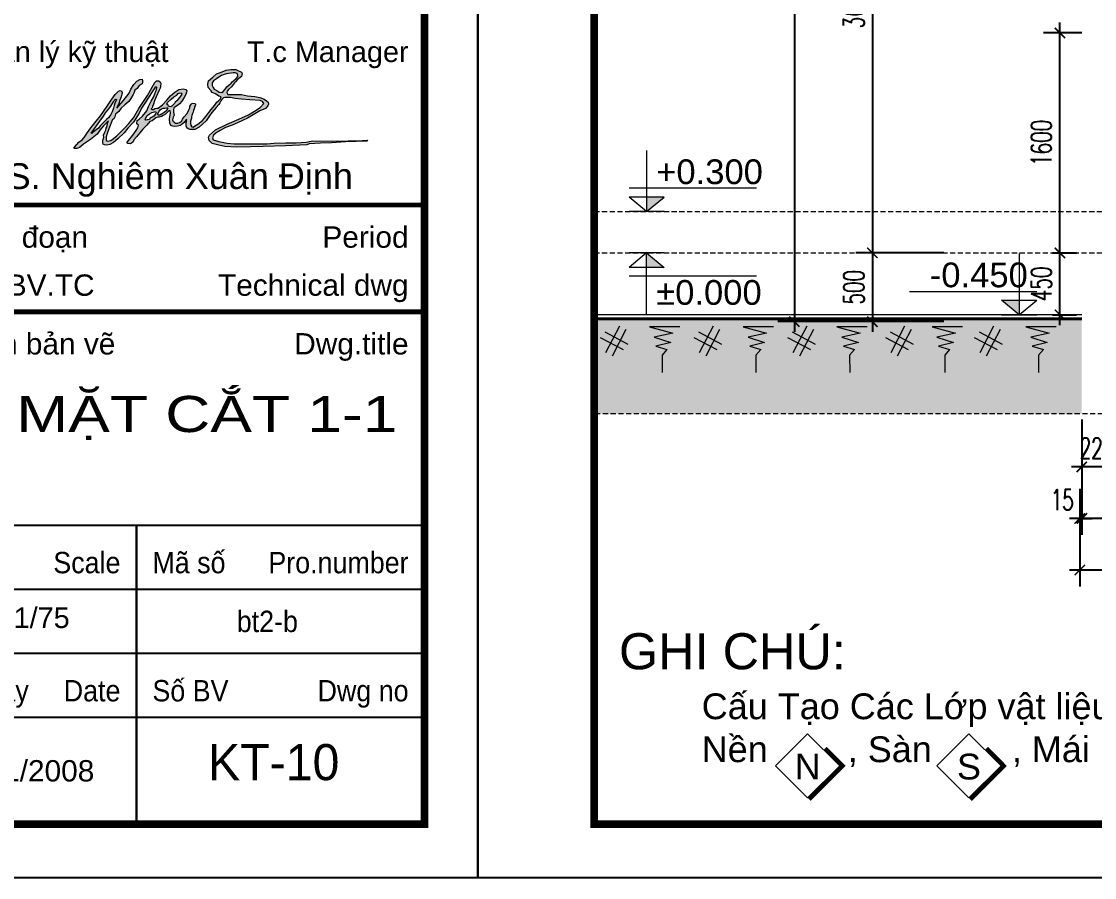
# Model space of a CAD drawing. Header units: millimetres. Extents: x -229618 to 2906, y -178063 to 96806.
# Drawn here: x -94923 to -87119, y -155647 to -149422 of the extents above; entities that cross this region are included whole.
import ezdxf
from ezdxf.enums import TextEntityAlignment as Align

# ---------------------------------------------------------------- set-up
doc = ezdxf.new("R2010")
doc.units = ezdxf.units.MM
doc.header["$LTSCALE"] = 200
doc.header["$MEASUREMENT"] = 0
doc.set_wipeout_variables(frame=1)
doc.header["$PDMODE"] = 3
doc.header["$PDSIZE"] = 50
doc.linetypes.add('DASHED2', pattern=[0.375, 0.25, -0.125])
doc.layers.get('0').update_dxf_attribs({"color": 95, "linetype": 'CONTINUOUS'})
doc.layers.get('DEFPOINTS').update_dxf_attribs({"linetype": 'CONTINUOUS'})
for name, color, linetype, lineweight in [('cat', 1, 'CONTINUOUS', 40), ('hatch', 250, 'CONTINUOUS', 5), ('nho', 252, 'CONTINUOUS', 15), ('thay', 7, 'CONTINUOUS', 18)]:
    doc.layers.add(name, color=color, linetype=linetype, lineweight=lineweight)
for name, color, linetype in [('DIM', 251, 'CONTINUOUS'), ('KHUNGTEN', 7, 'CONTINUOUS'), ('TEXT', 33, 'CONTINUOUS')]:
    doc.layers.add(name, color=color, linetype=linetype)
doc.layers.add('in', color=203, linetype='CONTINUOUS', lineweight=5, plot=False)
doc.styles.add('Aria H iso', font='Vharial_0.ttf')
doc.styles.add('Arial iso', font='vnarial_0.ttf')
doc.styles.add('Arial N  iso', font='vnarialn_0.ttf')
doc.styles.add('CHU HOA Day', font='Vharial_0.ttf')
doc.styles.add('Scale', font='vnsimli.shx', dxfattribs={"width": 0.65, "bigfont": 'bigfont.shx'})
doc.styles.add('TEXT1', font='Vhavan_0.ttf', dxfattribs={"height": 200})
doc.dimstyles.new('Scale', dxfattribs={"dimscale": 75, "dimtxt": 2, "dimasz": 1, "dimexe": 1.6, "dimexo": 0, "dimgap": 0.8, "dimtad": 1, "dimdec": 0, "dimzin": 0, "dimdsep": 46, "dimtxsty": 'Scale', "dimblk": 'ARCHTICK', "dimcen": 0.1, "dimdle": 1, "dimclrd": 256, "dimclre": 256, "dimclrt": 3, "dimadec": 0, "dimazin": 0, "dimtfac": 1, "dimtdec": 0, "dimtix": 1, "dimtmove": 2, "dimatfit": 3, "dimldrblk": 'ARCHTICK', "dimfxl": 0, "dimtolj": 1, "dimtzin": 0, "dimarcsym": 0})

# ---------------------------------------------------------------- blocks, each defined once
blk = doc.blocks.new('_ArchTick')
at = {"color": 0, "linetype": 'ByBlock', "const_width": 0.15}
blk.add_lwpolyline([(-0.5, -0.5), (0.5, 0.5)], dxfattribs=at)
blk = doc.blocks.new('*D236')
at = {"layer": 'DEFPOINTS', "color": 0, "linetype": 'Continuous'}
for p in [(-88215.1, -147504.9), (-88734.5, -151104.9), (-88215.1, -151104.9)]:
    blk.add_point(p, dxfattribs=at)
at = {"layer": 'DIM', "linetype": 'Continuous', "lineweight": -2}
for p, q in [((-88215.1, -147504.9), (-88854.5, -147504.9)), ((-88734.5, -147429.9), (-88734.5, -151179.9)), ((-88215.1, -151104.9), (-88854.5, -151104.9))]:
    blk.add_line(p, q, dxfattribs=at)
at = {"layer": 'DIM', "linetype": 'Continuous', "lineweight": -2, "xscale": 75, "yscale": 75, "zscale": 75}
for p, rotation in [((-88734.5, -147504.9), 90), ((-88734.5, -151104.9), 270)]:
    blk.add_blockref('_ArchTick', p, dxfattribs=dict(at, rotation=rotation))
at = {"layer": 'DIM', "color": 3, "linetype": 'Continuous', "insert": (-88869.5, -149304.9), "char_height": 150, "attachment_point": 5, "rotation": 90, "style": 'Scale'}
blk.add_mtext('\\A1;3600', dxfattribs=at)
blk = doc.blocks.new('*D237')
at = {"layer": 'DEFPOINTS', "color": 0, "linetype": 'Continuous'}
for p in [(-88215.1, -151104.9), (-88734.5, -151604.9), (-88215.1, -151604.9)]:
    blk.add_point(p, dxfattribs=at)
at = {"layer": 'DIM', "linetype": 'Continuous', "lineweight": -2}
for p, q in [((-88734.5, -151029.9), (-88734.5, -151679.9)), ((-88215.1, -151104.9), (-88854.5, -151104.9)), ((-88215.1, -151604.9), (-88854.5, -151604.9))]:
    blk.add_line(p, q, dxfattribs=at)
at = {"layer": 'DIM', "linetype": 'Continuous', "lineweight": -2, "xscale": 75, "yscale": 75, "zscale": 75}
for p, rotation in [((-88734.5, -151104.9), 90), ((-88734.5, -151604.9), 270)]:
    blk.add_blockref('_ArchTick', p, dxfattribs=dict(at, rotation=rotation))
at = {"layer": 'DIM', "color": 3, "linetype": 'Continuous', "insert": (-88869.5, -151354.9), "char_height": 150, "attachment_point": 5, "rotation": 90, "style": 'Scale'}
blk.add_mtext('\\A1;500', dxfattribs=at)
blk = doc.blocks.new('*D238')
at = {"layer": 'DEFPOINTS', "color": 0, "linetype": 'Continuous'}
for p in [(-88215.1, -139004.9), (-89302.2, -151604.9), (-88215.1, -151604.9)]:
    blk.add_point(p, dxfattribs=at)
at = {"layer": 'DIM', "linetype": 'Continuous', "lineweight": -2}
for p, q in [((-89302.2, -138929.9), (-89302.2, -151679.9)), ((-88215.1, -139004.9), (-89422.2, -139004.9)), ((-88215.1, -151604.9), (-89422.2, -151604.9))]:
    blk.add_line(p, q, dxfattribs=at)
at = {"layer": 'DIM', "linetype": 'Continuous', "lineweight": -2, "xscale": 75, "yscale": 75, "zscale": 75}
for p, rotation in [((-89302.2, -139004.9), 90), ((-89302.2, -151604.9), 270)]:
    blk.add_blockref('_ArchTick', p, dxfattribs=dict(at, rotation=rotation))
at = {"layer": 'DIM', "color": 3, "linetype": 'Continuous', "insert": (-89437.2, -145304.9), "char_height": 150, "attachment_point": 5, "rotation": 90, "style": 'Scale'}
blk.add_mtext('\\A1;12600', dxfattribs=at)
blk = doc.blocks.new('*D243')
at = {"layer": 'DEFPOINTS', "color": 0, "linetype": 'Continuous'}
for p in [(-67226.3, -152316.7), (-87226.3, -152820), (-87226.3, -153410.8)]:
    blk.add_point(p, dxfattribs=at)
at = {"layer": 'DIM', "linetype": 'Continuous', "lineweight": -2}
for p, q in [((-67226.3, -152316.7), (-67226.3, -153530.8)), ((-87226.3, -152820), (-87226.3, -153530.8)), ((-67151.3, -153410.8), (-87301.3, -153410.8))]:
    blk.add_line(p, q, dxfattribs=at)
at = {"layer": 'DIM', "linetype": 'Continuous', "lineweight": -2, "xscale": 75, "yscale": 75, "zscale": 75, "rotation": 180}
blk.add_blockref('_ArchTick', (-87226.3, -153410.8), dxfattribs=at)
at = {"layer": 'DIM', "linetype": 'Continuous', "lineweight": -2, "xscale": 75, "yscale": 75, "zscale": 75}
blk.add_blockref('_ArchTick', (-67226.3, -153410.8), dxfattribs=at)
at = {"layer": 'DIM', "color": 3, "linetype": 'Continuous', "insert": (-77226.3, -153275.8), "char_height": 150, "attachment_point": 5, "style": 'Scale'}
blk.add_mtext('\\A1;20000', dxfattribs=at)
blk = doc.blocks.new('dinh')
at = {"layer": 'hatch', "ltscale": 30}
h = blk.add_hatch(color=256, dxfattribs=at)
h.paths.add_polyline_path([(1868, 1041.7), (1897.9, 1053.6), (1942.7, 1069.7), (1978.9, 1076), (2017.5, 1076.6), (2032.4, 1069.1), (2060.5, 1056), (2065.5, 1044.8), (2058.6, 1021.8), (2030, 999.4), (2012.5, 982), (2005, 973.3), (1983.2, 942.8), (1960.2, 922.9), (1950.8, 910.4), (1948.4, 899.2), (1951.5, 890.5), (1955.2, 884.9), (2008.4, 885.2), (2060.1, 883.4), (2105, 875.3), (2162.9, 868.4), (2199.7, 861.6), (2233.3, 849.2), (2252, 836.1), (2263.8, 826.1), (2266.3, 811.8), (2261.9, 796.9), (2243.3, 776.3), (2200.9, 758.3), (2149.7, 729.5), (2105.5, 702.7), (2067.5, 685.9), (2029.5, 668.5), (1988.4, 649.2), (1936.1, 632.4), (1896.8, 610), (1865.7, 590.1), (1845.1, 572.7), (1836.4, 552.7), (1842.6, 536.6), (1886.9, 526), (1951, 512.3), (2003.4, 506.7), (2072.5, 506.1), (2154.9, 505.9), (2206.6, 507.2), (2257.1, 507.8), (2306.9, 511.5), (2399.7, 513.4), (2477.6, 515.3), (2553.8, 520.9), (2606.2, 529.7), (2760, 528.4), (2875.3, 530.3), (2983.8, 532.8), (3026.2, 534), (3018.1, 526.6), (2856.8, 521.6), (2748.4, 514.1), (2664.9, 512.9), (2578, 507.2), (2560.5, 498.5), (2395.4, 492.3), (2226.4, 486.6), (2128, 484.1), (2021.5, 481.6), (1933, 487.8), (1885.1, 495.9), (1835.9, 509.6), (1810.9, 531.4), (1807.8, 558.1), (1813.4, 573.1), (1860.1, 615), (1950.4, 657.3), (2038.9, 694.7), (2113, 728.9), (2159.7, 756.9), (2202.1, 784.9), (2231.3, 816.8), (2220.1, 831.8), (2202, 839.8), (2124.1, 844.2), (2059.4, 847.9), (2012, 854.2), (1975.3, 860.4), (1931, 861.6), (1921.7, 858.5), (1909.9, 845.4), (1901.8, 834.9), (1893, 821.2), (1884.9, 808.7), (1866.9, 784.5), (1833.2, 747.1), (1813.9, 721), (1788.2, 683.4), (1762, 657.2), (1736.5, 635.5), (1702.2, 616.8), (1667.3, 615.5), (1652.4, 620.5), (1639.9, 630.5), (1636.8, 645.4), (1636.8, 666), (1638, 679), (1638, 695.8), (1621.9, 670.3), (1606.3, 657.2), (1591.3, 647.3), (1569.5, 641.1), (1545.9, 640.4), (1534, 641.7), (1519.7, 646), (1510.3, 664.7), (1507.9, 695.8), (1512.2, 713.9), (1512.8, 726.3), (1517.1, 743.9), (1513.4, 758.7), (1504, 759.5), (1492.2, 748.4), (1478, 733.5), (1459.9, 724), (1447.3, 716.2), (1429.9, 709.9), (1417.3, 709.9), (1404.7, 706.7), (1376.3, 683.9), (1358.2, 678.4), (1335.4, 650.8), (1303.8, 619.3), (1280.2, 591.8), (1255, 561.1), (1236.1, 538.3), (1229.8, 523.3), (1216.4, 511.5), (1206.9, 507.6), (1189.6, 508.4), (1182.5, 513.9), (1193.5, 532), (1227.4, 572.1), (1253.4, 609.9), (1265.2, 628.8), (1270, 649.3), (1258.1, 659.5), (1260.5, 685.5), (1277, 696.5), (1301.5, 718.5), (1335.4, 758.7), (1348, 791.7), (1367.5, 832.8), (1384.9, 864.3), (1402.2, 902.1), (1410.1, 922.6), (1410.9, 937.5), (1405.4, 943.8), (1396.7, 935.9), (1374.6, 903.7), (1318.7, 819.4), (1293.5, 779.3), (1276.1, 741.5), (1233.5, 672.7), (1190.1, 626.3), (1160.2, 590.1), (1113.7, 545.2), (1079.8, 517.6), (1052.2, 501.9), (1028.6, 497.2), (1011.3, 498.7), (1001.8, 503.5), (997.9, 515.3), (997.9, 535.7), (1005.8, 554.6), (1004.2, 573.5), (1008.1, 586.1), (1019.9, 612.1), (1024.7, 626.3), (1027.8, 634.9), (1031, 647.5), (1034.9, 660.9), (1037.3, 670.3), (1041.2, 679.8), (1030.2, 672.7), (1004.2, 645.2), (975.8, 610.5), (953.7, 582.2), (929.3, 561.7), (915.1, 550.7), (902.5, 540.5), (888.3, 528.7), (850.5, 503.5), (830.8, 486.1), (818.2, 478.3), (806.4, 472.8), (799.3, 472), (788.3, 470.4), (779.6, 470.4), (775.7, 475.1), (780.4, 480.9), (813.7, 519.4), (838.6, 537.3), (854.8, 555.3), (880.2, 593.3), (907.2, 628.6), (947.1, 680.3), (979.1, 720.4), (1031.4, 795.7), (1068.2, 849.9), (1092.4, 884.1), (1118, 909.6), (1131.7, 914.6), (1141, 911.5), (1144.8, 900.9), (1144.1, 886.6), (1137.3, 866.7), (1128, 842.4), (1119.9, 816.9), (1111.1, 794.5), (1106.1, 778.9), (1154.7, 836.2), (1199, 895.3), (1213.4, 924.9), (1234.6, 961), (1258.3, 986.5), (1281.3, 998.3), (1298.1, 1000.8), (1301.9, 990.2), (1302.5, 977.8), (1298.1, 966.6), (1276.3, 953.3), (1261.4, 931.5), (1243.9, 917.8), (1237.1, 900.4), (1230.8, 883.6), (1211.5, 853.7), (1196.6, 830.1), (1167.3, 806.5), (1137.4, 780), (1129.9, 768.8), (1120.5, 755.2), (1096.2, 732.8), (1090, 712.8), (1082.5, 699.2), (1071.3, 694.2), (1044.5, 622.4), (1030.8, 585.7), (1024, 560.8), (1022.7, 531.5), (1033.9, 527.2), (1058.9, 532.8), (1102.5, 565.1), (1138.6, 601.2), (1167.2, 629.8), (1195.9, 662.2), (1232.2, 705.5), (1272.7, 776.5), (1309.5, 831.2), (1340, 877.9), (1362.4, 916.5), (1375.5, 940.7), (1385.4, 958.8), (1397.3, 977), (1408.5, 988.8), (1424.1, 988.8), (1435.9, 981.4), (1442.8, 970.8), (1439, 946.5), (1435.9, 932.2), (1430.3, 916.7), (1406.7, 866.6), (1394.8, 836.1), (1385.5, 810.6), (1378, 793.2), (1376.1, 783.2), (1369.3, 775.2), (1373, 770.2), (1385.5, 769.6), (1396.7, 778.3), (1410.4, 779.5), (1422.8, 780.1), (1455.2, 806.3), (1487, 839.9), (1516.9, 874.1), (1550.5, 903.3), (1580.4, 923.9), (1613.5, 928.2), (1634.6, 923.3), (1641.5, 912.7), (1639, 901.5), (1634.6, 884.1), (1621.6, 861.6), (1604.1, 834.3), (1584.8, 812.5), (1569.2, 799.4), (1549.9, 787), (1542.5, 782), (1538.1, 765.2), (1539.3, 749), (1543.7, 727.2), (1536.8, 711.1), (1533.1, 701.1), (1531.9, 690.5), (1533.7, 683.7), (1535.6, 677.5), (1541.2, 675), (1553, 665), (1563.6, 665.6), (1572.4, 666.3), (1586.1, 670.6), (1590.4, 672.5), (1597.3, 676.8), (1601.6, 681.8), (1607.9, 694.9), (1614.1, 704.2), (1621.6, 714.2), (1641.1, 735.4), (1651.1, 755.3), (1658.5, 772.8), (1662.9, 783.3), (1662.9, 795.8), (1673.5, 807.6), (1676.6, 815.7), (1686, 818.8), (1702.8, 816.3), (1706.5, 811.3), (1707.1, 806.4), (1704.6, 798.3), (1700.9, 790.2), (1700.3, 783.3), (1697.8, 774), (1690.9, 761.6), (1688.4, 748.5), (1683.5, 739.1), (1680.4, 724.8), (1677.9, 713.6), (1677.2, 702.4), (1670.4, 680.4), (1669.8, 663), (1671, 650.6), (1679.1, 638.1), (1688.5, 635), (1699.7, 641.2), (1725.8, 657.4), (1762, 685.4), (1785.6, 715.9), (1810.5, 747.7), (1826.7, 768.8), (1855.5, 803.4), (1869.9, 824.6), (1882.3, 835.1), (1899.8, 850.7), (1904.1, 867.5), (1886.1, 872.5), (1859.9, 889.3), (1835, 899.9), (1826.3, 912.3), (1805.7, 939.1), (1802.6, 962.7), (1808.2, 990.1), (1840.6, 1018.1)])
h.paths.add_polyline_path([(1909.6, 899.2), (1889.2, 903.4), (1871.7, 913.9), (1850.7, 926.5), (1841.5, 938.4), (1835.9, 953.2), (1835.2, 972.8), (1845, 988.9), (1867.5, 1004.3), (1893.5, 1021.8), (1905.4, 1030.2), (1918, 1035.8), (1925.7, 1038.6), (1945.4, 1043.6), (1960.8, 1045), (1979.7, 1047.1), (1996.6, 1049.9), (2010.6, 1050.6), (2019.7, 1047.8), (2025.3, 1044.3), (2031.6, 1033.7), (2030.9, 1023.2), (2018.3, 1007.1), (2000.1, 991), (1987.5, 980.5), (1981.1, 970.7), (1962.9, 956), (1948.2, 943.3), (1936.9, 927.2), (1920.1, 906.9)], flags=16)
h.paths.add_polyline_path([(1602.2, 886.8), (1591.8, 871.6), (1585.4, 861.2), (1576, 849.4), (1565.2, 837.1), (1552.9, 826.3), (1546.5, 816.4), (1539.6, 809), (1532.7, 803.6), (1526.7, 796.2), (1518.9, 789.8), (1507.5, 792.3), (1501.1, 794.7), (1498.1, 795.7), (1500.1, 802.6), (1491.7, 807.5), (1488.3, 810), (1494.2, 823.8), (1521.3, 848.9), (1542.5, 866.7), (1563.7, 879), (1574.6, 892.8), (1589.4, 897.2), (1598.7, 893.7)], flags=16)
h.paths.add_polyline_path([(1495.6, 778.7), (1491.2, 769.9), (1483.3, 759.5), (1477.8, 753.6), (1467, 745.7), (1460.6, 741.3), (1451.2, 736.9), (1441.9, 732), (1434, 727.5), (1426.6, 725.6), (1423.6, 725.6), (1421.1, 727), (1418.2, 732.5), (1418.2, 737.9), (1428.5, 758.1), (1436.4, 768.4), (1446.3, 775.8), (1459.6, 780.2), (1472.4, 780.7), (1484.3, 783.7), (1492.6, 782.2)], flags=16)
h.paths.add_polyline_path([(1406.4, 743.8), (1403.9, 739.3), (1399, 731.5), (1387.6, 718.2), (1376.3, 709.8), (1365.9, 705.9), (1359, 700.9), (1354.1, 694), (1345.7, 690.1), (1336.3, 689.6), (1327, 688.1), (1321.8, 690.4), (1327, 706.8), (1337.3, 723.6), (1354.1, 735.4), (1373.8, 745.7), (1392.5, 752.6), (1402.4, 754.6)], flags=16)
h.paths.add_polyline_path([(1101.9, 846.1), (1090.1, 819.3), (1084.6, 799.6), (1079.1, 779.2), (1068.8, 751.6), (1059.4, 732.7), (1050.7, 720.9), (1042.8, 708.3), (1027.1, 692.6), (1005, 672.1), (977.4, 643.8), (965.6, 628), (945.9, 613.9), (923.1, 595), (913.6, 585.5), (906.5, 590.2), (917.5, 599.7), (949.9, 644.6), (975.1, 680.8), (1001.9, 717.8), (1018.4, 743), (1042.8, 775.2), (1058.6, 796.5), (1071.2, 815.4), (1080.7, 828), (1085.4, 839.8), (1094.8, 850)], flags=16)
for points in [[(780.4, 480.9), (813.7, 519.4), (838.6, 537.3), (854.8, 555.3), (880.2, 593.3), (907.2, 628.6), (947.1, 680.3), (979.1, 720.4), (1031.4, 795.7), (1068.2, 849.9), (1092.4, 884.1), (1118, 909.6), (1131.7, 914.6), (1141, 911.5), (1144.8, 900.9), (1144.1, 886.6), (1137.3, 866.7), (1128, 842.4), (1119.9, 816.9), (1111.1, 794.5), (1106.1, 778.9), (1154.7, 836.2), (1199, 895.3), (1213.4, 924.9), (1234.6, 961), (1258.3, 986.5), (1281.3, 998.3), (1298.1, 1000.8), (1301.9, 990.2), (1302.5, 977.8), (1298.1, 966.6), (1276.3, 953.3), (1261.4, 931.5), (1243.9, 917.8), (1237.1, 900.4), (1230.8, 883.6), (1211.5, 853.7), (1196.6, 830.1), (1167.3, 806.5), (1137.4, 780), (1129.9, 768.8), (1120.5, 755.2), (1096.2, 732.8), (1090, 712.8), (1082.5, 699.2), (1071.3, 694.2), (1044.5, 622.4), (1030.8, 585.7), (1024, 560.8), (1022.7, 531.5), (1033.9, 527.2), (1058.9, 532.8), (1102.5, 565.1), (1138.6, 601.2), (1167.2, 629.8), (1195.9, 662.2), (1232.2, 705.5), (1272.7, 776.5), (1309.5, 831.2), (1340, 877.9), (1362.4, 916.5), (1375.5, 940.7), (1385.4, 958.8), (1397.3, 977), (1408.5, 988.8), (1424.1, 988.8), (1435.9, 981.4), (1442.8, 970.8), (1439, 946.5), (1435.9, 932.2), (1430.3, 916.7), (1406.7, 866.6), (1394.8, 836.1), (1385.5, 810.6), (1378, 793.2), (1376.1, 783.2), (1369.3, 775.2), (1373, 770.2), (1385.5, 769.6), (1396.7, 778.3), (1410.4, 779.5), (1422.8, 780.1), (1455.2, 806.3), (1487, 839.9), (1516.9, 874.1), (1550.5, 903.3), (1580.4, 923.9), (1613.5, 928.2), (1634.6, 923.3), (1641.5, 912.7), (1639, 901.5), (1634.6, 884.1), (1621.6, 861.6), (1604.1, 834.3), (1584.8, 812.5), (1569.2, 799.4), (1549.9, 787), (1542.5, 782), (1538.1, 765.2), (1539.3, 749), (1543.7, 727.2), (1536.8, 711.1), (1533.1, 701.1), (1531.9, 690.5), (1533.7, 683.7), (1535.6, 677.5), (1541.2, 675), (1553, 665), (1563.6, 665.6), (1572.4, 666.3), (1586.1, 670.6), (1590.4, 672.5), (1597.3, 676.8), (1601.6, 681.8), (1607.9, 694.9), (1614.1, 704.2), (1621.6, 714.2), (1641.1, 735.4), (1651.1, 755.3), (1658.5, 772.8), (1662.9, 783.3), (1662.9, 795.8), (1673.5, 807.6), (1676.6, 815.7), (1686, 818.8), (1702.8, 816.3), (1706.5, 811.3), (1707.1, 806.4), (1704.6, 798.3), (1700.9, 790.2), (1700.3, 783.3), (1697.8, 774), (1690.9, 761.6), (1688.4, 748.5), (1683.5, 739.1), (1680.4, 724.8), (1677.9, 713.6), (1677.2, 702.4), (1670.4, 680.4), (1669.8, 663), (1671, 650.6), (1679.1, 638.1), (1688.5, 635), (1699.7, 641.2), (1725.8, 657.4), (1762, 685.4), (1785.6, 715.9), (1810.5, 747.7), (1826.7, 768.8), (1855.5, 803.4), (1869.9, 824.6), (1882.3, 835.1), (1899.8, 850.7), (1904.1, 867.5), (1886.1, 872.5), (1859.9, 889.3), (1835, 899.9), (1826.3, 912.3), (1805.7, 939.1), (1802.6, 962.7), (1808.2, 990.1), (1840.6, 1018.1), (1868, 1041.7), (1897.9, 1053.6), (1942.7, 1069.7), (1978.9, 1076), (2017.5, 1076.6), (2032.4, 1069.1), (2060.5, 1056), (2065.5, 1044.8), (2058.6, 1021.8), (2030, 999.4), (2012.5, 982), (2005, 973.3), (1983.2, 942.8), (1960.2, 922.9), (1950.8, 910.4), (1948.4, 899.2), (1951.5, 890.5), (1955.2, 884.9), (2008.4, 885.2), (2060.1, 883.4), (2105, 875.3), (2162.9, 868.4), (2199.7, 861.6), (2233.3, 849.2), (2252, 836.1), (2263.8, 826.1), (2266.3, 811.8), (2261.9, 796.9), (2243.3, 776.3), (2200.9, 758.3), (2149.7, 729.5), (2105.5, 702.7), (2067.5, 685.9), (2029.5, 668.5), (1988.4, 649.2), (1936.1, 632.4), (1896.8, 610), (1865.7, 590.1), (1845.1, 572.7), (1836.4, 552.7), (1842.6, 536.6), (1886.9, 526), (1951, 512.3), (2003.4, 506.7), (2072.5, 506.1), (2154.9, 505.9), (2206.6, 507.2), (2257.1, 507.8), (2306.9, 511.5), (2399.7, 513.4), (2477.6, 515.3), (2553.8, 520.9), (2606.2, 529.7), (2760, 528.4), (2875.3, 530.3), (2983.8, 532.8), (3026.2, 534), (3018.1, 526.6), (2856.8, 521.6), (2748.4, 514.1), (2664.9, 512.9), (2578, 507.2), (2560.5, 498.5), (2395.4, 492.3), (2226.4, 486.6), (2128, 484.1), (2021.5, 481.6), (1933, 487.8), (1885.1, 495.9), (1835.9, 509.6), (1810.9, 531.4), (1807.8, 558.1), (1813.4, 573.1), (1860.1, 615), (1950.4, 657.3), (2038.9, 694.7), (2113, 728.9), (2159.7, 756.9), (2202.1, 784.9), (2231.3, 816.8), (2220.1, 831.8), (2202, 839.8), (2124.1, 844.2), (2059.4, 847.9), (2012, 854.2), (1975.3, 860.4), (1931, 861.6), (1921.7, 858.5), (1909.9, 845.4), (1901.8, 834.9), (1893, 821.2), (1884.9, 808.7), (1866.9, 784.5), (1833.2, 747.1), (1813.9, 721), (1788.2, 683.4), (1762, 657.2), (1736.5, 635.5), (1702.2, 616.8), (1667.3, 615.5), (1652.4, 620.5), (1639.9, 630.5), (1636.8, 645.4), (1636.8, 666), (1638, 679), (1638, 695.8), (1621.9, 670.3), (1606.3, 657.2), (1591.3, 647.3), (1569.5, 641.1), (1545.9, 640.4), (1534, 641.7), (1519.7, 646), (1510.3, 664.7), (1507.9, 695.8), (1512.2, 713.9), (1512.8, 726.3), (1517.1, 743.9), (1513.4, 758.7), (1504, 759.5), (1492.2, 748.4), (1478, 733.5), (1459.9, 724), (1447.3, 716.2), (1429.9, 709.9), (1417.3, 709.9), (1404.7, 706.7), (1376.3, 683.9), (1358.2, 678.4), (1335.4, 650.8), (1303.8, 619.3), (1280.2, 591.8), (1255, 561.1), (1236.1, 538.3), (1229.8, 523.3), (1216.4, 511.5), (1206.9, 507.6), (1189.6, 508.4), (1182.5, 513.9), (1193.5, 532), (1227.4, 572.1), (1253.4, 609.9), (1265.2, 628.8), (1270, 649.3), (1258.1, 659.5), (1260.5, 685.5), (1277, 696.5), (1301.5, 718.5), (1335.4, 758.7), (1348, 791.7), (1367.5, 832.8), (1384.9, 864.3), (1402.2, 902.1), (1410.1, 922.6), (1410.9, 937.5), (1405.4, 943.8), (1396.7, 935.9), (1374.6, 903.7), (1318.7, 819.4), (1293.5, 779.3), (1276.1, 741.5), (1233.5, 672.7), (1190.1, 626.3), (1160.2, 590.1), (1113.7, 545.2), (1079.8, 517.6), (1052.2, 501.9), (1028.6, 497.2), (1011.3, 498.7), (1001.8, 503.5), (997.9, 515.3), (997.9, 535.7), (1005.8, 554.6), (1004.2, 573.5), (1008.1, 586.1), (1019.9, 612.1), (1024.7, 626.3), (1027.8, 634.9), (1031, 647.5), (1034.9, 660.9), (1037.3, 670.3), (1041.2, 679.8), (1030.2, 672.7), (1004.2, 645.2), (975.8, 610.5), (953.7, 582.2), (929.3, 561.7), (915.1, 550.7), (902.5, 540.5), (888.3, 528.7), (850.5, 503.5), (830.8, 486.1), (818.2, 478.3), (806.4, 472.8), (799.3, 472), (788.3, 470.4), (779.6, 470.4), (775.7, 475.1)], [(1893.5, 1021.8), (1867.5, 1004.3), (1845, 988.9), (1835.2, 972.8), (1835.9, 953.2), (1841.5, 938.4), (1850.7, 926.5), (1871.7, 913.9), (1889.2, 903.4), (1909.6, 899.2), (1920.1, 906.9), (1936.9, 927.2), (1948.2, 943.3), (1962.9, 956), (1981.1, 970.7), (1987.5, 980.5), (2000.1, 991), (2018.3, 1007.1), (2030.9, 1023.2), (2031.6, 1033.7), (2025.3, 1044.3), (2019.7, 1047.8), (2010.6, 1050.6), (1996.6, 1049.9), (1979.7, 1047.1), (1960.8, 1045), (1945.4, 1043.6), (1925.7, 1038.6), (1918, 1035.8), (1905.4, 1030.2)], [(917.5, 599.7), (949.9, 644.6), (975.1, 680.8), (1001.9, 717.8), (1018.4, 743), (1042.8, 775.2), (1058.6, 796.5), (1071.2, 815.4), (1080.7, 828), (1085.4, 839.8), (1094.8, 850), (1101.9, 846.1), (1090.1, 819.3), (1084.6, 799.6), (1079.1, 779.2), (1068.8, 751.6), (1059.4, 732.7), (1050.7, 720.9), (1042.8, 708.3), (1027.1, 692.6), (1005, 672.1), (977.4, 643.8), (965.6, 628), (945.9, 613.9), (923.1, 595), (913.6, 585.5), (906.5, 590.2)], [(1500.1, 802.6), (1491.7, 807.5), (1488.3, 810), (1494.2, 823.8), (1521.3, 848.9), (1542.5, 866.7), (1563.7, 879), (1574.6, 892.8), (1589.4, 897.2), (1598.7, 893.7), (1602.2, 886.8), (1591.8, 871.6), (1585.4, 861.2), (1576, 849.4), (1565.2, 837.1), (1552.9, 826.3), (1546.5, 816.4), (1539.6, 809), (1532.7, 803.6), (1526.7, 796.2), (1518.9, 789.8), (1507.5, 792.3), (1501.1, 794.7), (1498.1, 795.7)]]:
    blk.add_lwpolyline(points, close=True, dxfattribs=at)
for points in [[(1321.5, 689.6), (1327, 706.8), (1337.3, 723.6), (1354.1, 735.4), (1373.8, 745.7), (1392.5, 752.6), (1402.4, 754.6), (1406.4, 743.8), (1403.9, 739.3), (1399, 731.5), (1387.6, 718.2), (1376.3, 709.8), (1365.9, 705.9), (1359, 700.9), (1354.1, 694), (1345.7, 690.1), (1336.3, 689.6), (1327, 688.1), (1322.5, 690.1)], [(1418.2, 737.9), (1428.5, 758.1), (1436.4, 768.4), (1446.3, 775.8), (1459.6, 780.2), (1472.4, 780.7), (1484.3, 783.7), (1492.6, 782.2), (1495.6, 778.7), (1491.2, 769.9), (1483.3, 759.5), (1477.8, 753.6), (1467, 745.7), (1460.6, 741.3), (1451.2, 736.9), (1441.9, 732), (1434, 727.5), (1426.6, 725.6), (1423.6, 725.6), (1421.1, 727), (1418.2, 732.5), (1418.2, 737.9)]]:
    blk.add_lwpolyline(points, dxfattribs=at)
blk = doc.blocks.new('KhungA3')
at = {"layer": 'DEFPOINTS', "color": 8}
blk.add_lwpolyline([(-3.74, 3.81), (416.31, 3.81), (416.31, 300.81), (-3.74, 300.81)], close=True, dxfattribs=at)
at = {"layer": 'KHUNGTEN', "color": 4}
for points, const_width in [([(7.54, 8.99), (411.13, 8.99), (411.13, 295.64), (7.54, 295.64)], 0.724), ([(365.13, 295.64), (411.13, 295.64), (411.13, 8.99), (365.13, 8.99)], 0.466)]:
    blk.add_lwpolyline(points, close=True, dxfattribs=dict(at, const_width=const_width))
at = {"layer": 'KHUNGTEN', "color": 4, "const_width": 0.466}
for points in [[(365.13, 69.01), (411.13, 69.01)], [(365.13, 58.66), (411.13, 58.66)]]:
    blk.add_lwpolyline(points, dxfattribs=at)
at = {"layer": 'KHUNGTEN', "color": 8, "const_width": 0.207}
for points in [[(365.13, 37.96), (411.13, 37.96)], [(383.19, 37.96), (383.19, 8.99)], [(365.13, 31.75), (411.13, 31.75)], [(365.13, 25.54), (411.13, 25.54)], [(365.13, 19.34), (411.13, 19.34)]]:
    blk.add_lwpolyline(points, dxfattribs=at)
at = {"layer": 'thay', "color": 6, "xscale": 0.01266666670174648, "yscale": 0.01266666670213454, "zscale": 0.01266666670204269}
blk.add_blockref('dinh', (367.29, 68.52), dxfattribs=at)
at = {"layer": 'KHUNGTEN', "color": 8, "style": 'Arial iso'}
for s, height, width, p in [('Qu¶n lý kü thuËt', 2, 1, (366.11, 82.87)), ('Giai ®o¹n', 2.07, 1, (366.12, 64.87)), ('Tªn b¶n vÏ', 2.07, 1, (366.68, 54.52)), ('M· sè', 2.07, 0.9, (384.74, 33.31)), ('bt2-b   ', 2.07, 0.9, (392.92, 27.61)), ('Ngµy', 2.07, 0.9, (366.68, 20.89)), ('Sè BV', 2.07, 0.9, (384.74, 20.89))]:
    blk.add_text(s, height=height, dxfattribs=dict(at, width=width)).set_placement(p)
for s, height, width, p in [('T.c Manager', 2, 1, (409.58, 82.87)), ('Period', 2.07, 1, (409.58, 64.87)), ('Dwg.title', 2.07, 1, (409.58, 54.52)), ('Scale', 2.07, 0.9, (381.64, 33.31)), ('Pro.number', 2.07, 0.9, (409.58, 33.31)), ('Date', 2.07, 0.9, (381.64, 20.89)), ('Dwg no', 2.07, 0.9, (409.58, 20.89))]:
    blk.add_text(s, height=height, dxfattribs=dict(at, width=width)).set_placement(p, align=Align.RIGHT)
at = {"layer": 'KHUNGTEN', "color": 7, "style": 'Arial iso', "width": 1}
for s, height, p in [('KTS. Nghiªm Xu©n §Þnh', 2.5, (366.14, 70.56)), ('TK.BV.TC', 2.07, (366.12, 60.21))]:
    blk.add_text(s, height=height, dxfattribs=at).set_placement(p)
blk.add_text('Technical dwg', height=2.0697, dxfattribs=at).set_placement((409.58, 60.21), align=Align.RIGHT)
at = {"layer": 'KHUNGTEN', "color": 7, "style": 'Arial iso'}
blk.add_text('11/2008', height=2.07, dxfattribs=at).set_placement((373.88, 14.16), align=Align.MIDDLE_CENTER)
blk = doc.blocks.new('cao do')
at = {"layer": 'thay'}
for p, q in [((0, 444.6), (0, 0)), ((798.2, 170.2), (-128.3, 170.2)), ((0, 0), (-127.9, 106.1)), ((127.9, 106.1), (-127.9, 106.1)), ((0, 0), (127.9, 106.1))]:
    blk.add_line(p, q, dxfattribs=at)
at = {"layer": 'thay', "ltscale": 600}
blk.add_line((128.3, 0), (-128.3, 0), dxfattribs=at)
at = {"layer": 'thay', "color": 150, "ltscale": 600}
blk.add_solid([(0, 0), (0, 106.1), (127.9, 106.1)], dxfattribs=at)
at = {"layer": 'TEXT', "style": 'Arial N  iso'}
blk.add_attdef('%%P0.000', text='', height=200, dxfattribs=at).set_placement((69.5, 290), align=Align.MIDDLE_LEFT)
blk = doc.blocks.new('nendat')
at = {"layer": 'hatch', "linetype": 'Continuous'}
for p, q in [((7.2, 103.2), (108.6, -90)), ((-56.8, -29.8), (110.3, 57.9)), ((-40.9, 77.9), (60.5, -115.2)), ((-21.9, -70.2), (145.2, 17.5))]:
    blk.add_line(p, q, dxfattribs=at)
blk = doc.blocks.new('*D368')
at = {"layer": 'DEFPOINTS', "color": 0}
for p in [(-87211.3, -152316.7), (-86991.3, -152316.7), (-87211.3, -152660.8)]:
    blk.add_point(p, dxfattribs=at)
at = {"layer": 'DIM', "lineweight": -2}
for p, q in [((-87211.3, -152316.7), (-87211.3, -152780.8)), ((-86991.3, -152316.7), (-86991.3, -152780.8)), ((-87211.3, -152660.8), (-87286.3, -152660.8)), ((-86991.3, -152660.8), (-87211.3, -152660.8)), ((-86991.3, -152660.8), (-86916.3, -152660.8))]:
    blk.add_line(p, q, dxfattribs=at)
at = {"layer": 'DIM', "lineweight": -2, "xscale": 75, "yscale": 75, "zscale": 75}
blk.add_blockref('_ArchTick', (-87211.3, -152660.8), dxfattribs=at)
at = {"layer": 'DIM', "lineweight": -2, "xscale": 75, "yscale": 75, "zscale": 75, "rotation": 180}
blk.add_blockref('_ArchTick', (-86991.3, -152660.8), dxfattribs=at)
at = {"layer": 'DIM', "color": 3, "insert": (-87101.3, -152525.8), "char_height": 150, "attachment_point": 5, "style": 'Scale'}
blk.add_mtext('\\A1;220', dxfattribs=at)
blk = doc.blocks.new('*D369')
at = {"layer": 'DEFPOINTS', "color": 0}
for p in [(-84646.3, -152316.7), (-87211.3, -152780.8), (-87211.3, -153035.8)]:
    blk.add_point(p, dxfattribs=at)
at = {"layer": 'DIM', "lineweight": -2}
for p, q in [((-84646.3, -152316.7), (-84646.3, -153155.8)), ((-87211.3, -152780.8), (-87211.3, -153155.8)), ((-84571.3, -153035.8), (-87286.3, -153035.8))]:
    blk.add_line(p, q, dxfattribs=at)
at = {"layer": 'DIM', "lineweight": -2, "xscale": 75, "yscale": 75, "zscale": 75, "rotation": 180}
blk.add_blockref('_ArchTick', (-87211.3, -153035.8), dxfattribs=at)
at = {"layer": 'DIM', "lineweight": -2, "xscale": 75, "yscale": 75, "zscale": 75}
blk.add_blockref('_ArchTick', (-84646.3, -153035.8), dxfattribs=at)
at = {"layer": 'DIM', "color": 3, "insert": (-85928.8, -152900.8), "char_height": 150, "attachment_point": 5, "style": 'Scale'}
blk.add_mtext('\\A1;2565', dxfattribs=at)
blk = doc.blocks.new('*D370')
at = {"layer": 'DEFPOINTS', "color": 0}
for p in [(-87211.3, -152780.8), (-87226.3, -152928.3), (-87226.3, -153035.8)]:
    blk.add_point(p, dxfattribs=at)
at = {"layer": 'DIM', "lineweight": -2}
for p, q in [((-87211.3, -152780.8), (-87211.3, -153155.8)), ((-87226.3, -152928.3), (-87226.3, -153155.8)), ((-87226.3, -153035.8), (-87301.3, -153035.8)), ((-87211.3, -153035.8), (-87226.3, -153035.8)), ((-87211.3, -153035.8), (-87136.3, -153035.8))]:
    blk.add_line(p, q, dxfattribs=at)
at = {"layer": 'DIM', "lineweight": -2, "xscale": 75, "yscale": 75, "zscale": 75}
blk.add_blockref('_ArchTick', (-87226.3, -153035.8), dxfattribs=at)
at = {"layer": 'DIM', "lineweight": -2, "xscale": 75, "yscale": 75, "zscale": 75, "rotation": 180}
blk.add_blockref('_ArchTick', (-87211.3, -153035.8), dxfattribs=at)
at = {"layer": 'DIM', "color": 3, "insert": (-87353.7, -152900.8), "char_height": 150, "attachment_point": 5, "style": 'Scale'}
blk.add_mtext('\\A1;15', dxfattribs=at)
blk = doc.blocks.new('*D2997')
at = {"layer": 'DEFPOINTS', "color": 0}
for p in [(-87425.5, -151104.9), (-87370.8, -151104.9), (-87425.5, -151554.9)]:
    blk.add_point(p, dxfattribs=at)
at = {"layer": 'DIM', "lineweight": -2}
for p, q in [((-87370.8, -151629.9), (-87370.8, -151029.9)), ((-87425.5, -151104.9), (-87250.8, -151104.9)), ((-87425.5, -151554.9), (-87250.8, -151554.9))]:
    blk.add_line(p, q, dxfattribs=at)
at = {"layer": 'DIM', "lineweight": -2, "xscale": 75, "yscale": 75, "zscale": 75}
for p, rotation in [((-87370.8, -151104.9), 90), ((-87370.8, -151554.9), 270)]:
    blk.add_blockref('_ArchTick', p, dxfattribs=dict(at, rotation=rotation))
at = {"layer": 'DIM', "color": 3, "insert": (-87505.8, -151329.9), "char_height": 150, "attachment_point": 5, "rotation": 90, "style": 'Scale'}
blk.add_mtext('\\A1;450', dxfattribs=at)
blk = doc.blocks.new('*D2998')
at = {"layer": 'DEFPOINTS', "color": 0}
for p in [(-87370.8, -149504.9), (-87211.3, -149504.9), (-87425.5, -151104.9)]:
    blk.add_point(p, dxfattribs=at)
at = {"layer": 'DIM', "lineweight": -2}
for p, q in [((-87370.8, -151179.9), (-87370.8, -149429.9)), ((-87211.3, -149504.9), (-87490.8, -149504.9)), ((-87425.5, -151104.9), (-87250.8, -151104.9))]:
    blk.add_line(p, q, dxfattribs=at)
at = {"layer": 'DIM', "lineweight": -2, "xscale": 75, "yscale": 75, "zscale": 75}
for p, rotation in [((-87370.8, -149504.9), 90), ((-87370.8, -151104.9), 270)]:
    blk.add_blockref('_ArchTick', p, dxfattribs=dict(at, rotation=rotation))
at = {"layer": 'DIM', "color": 3, "insert": (-87505.8, -150304.9), "char_height": 150, "attachment_point": 5, "rotation": 90, "style": 'Scale'}
blk.add_mtext('\\A1;1600', dxfattribs=at)

msp = doc.modelspace()

# ---------------------------------------------------------------- hatches: boundary and pattern name
at = {"layer": 'hatch', "linetype": 'Continuous'}
h = msp.add_hatch(dxfattribs=at)
h.set_pattern_fill('AR-CONC', color=256, scale=50, style=0)
h.set_pattern_definition([(50, (-118834.6, -152492.57), (358.6301, -31.376), [37.5, -412.5]), (355, (-118834.6, -152492.57), (-69.3757, 376.096), [30, -330]), (100.4514, (-118804.7, -152495.2), (289.2547, 344.7198), [31.87, -350.571]), (46.1842, (-118834.6, -152392.57), (533.6205, -82.7595), [56.25, -618.75]), (96.6356, (-118790.1, -152399.47), (467.3314, 487.059), [47.805, -525.8565]), (351.1842, (-118834.6, -152392.57), (467.331, 487.0593), [45, -495]), (21, (-118784.6, -152417.57), (298.4535, -201.3094), [37.5, -412.5]), (326, (-118784.6, -152417.57), (121.6577, 362.575), [30, -330]), (71.4514, (-118759.72, -152434.35), (420.1113, 161.2652), [31.87, -350.571]), (37.5, (-118834.59, -152492.57), (6.07993, 166.44693), [0, -326, 0, -335, 0, -331.25]), (7.5, (-118834.6, -152492.57), (131.53477, 197.20586), [0, -191, 0, -318.5, 0, -126.25]), (327.5, (-118946.1, -152492.57), (266.91122, -11.27744), [0, -125, 0, -390, 0, -517.5]), (317.5, (-118996.1, -152492.57), (291.5931, 50.0525), [0, -162.5, 0, -259, 0, -367.5])])
h.paths.add_polyline_path([(-87006.3, -151104.9), (-85575.4, -151104.9), (-85555.7, -151115.2), (-85579.9, -151161.2), (-85531.8, -151186.5), (-85488.9, -151104.9), (-85261.2, -151104.9), (-85261.2, -151114.2), (-85280.4, -151118.5), (-85261.2, -151124.5), (-85261.2, -151180.5), (-85268.4, -151182.2), (-85261.2, -151184.5), (-85261.2, -151180.5), (-85159.5, -151156.2), (-85261.2, -151124.5), (-85261.2, -151114.2), (-85219.7, -151104.9), (-84929.8, -151104.9), (-84910.1, -151115.2), (-84934.3, -151161.2), (-84886.2, -151186.5), (-84843.3, -151104.9), (-84756.3, -151104.9), (-84756.3, -152274.9), (-87006.3, -152274.9)])
h.paths.add_polyline_path([(-87006.3, -150984.9), (-85288.7, -150984.9), (-85288.7, -151043.2), (-85315.8, -151043.2), (-85288.7, -151050.4), (-85288.7, -151104.9), (-87006.3, -151104.9), (-87006.3, -151084.9)])
h.paths.add_polyline_path([(-66098.9, -151761.2), (-66050.8, -151786.5), (-66026.6, -151740.4), (-66074.7, -151715.2)], flags=16)
h.paths.add_polyline_path([(-65181.6, -151786.5), (-65157.4, -151740.4), (-65205.5, -151715.2), (-65229.7, -151761.2)], flags=16)
h.paths.add_polyline_path([(-64396, -151786.5), (-64371.8, -151740.4), (-64419.9, -151715.2), (-64444.1, -151761.2)], flags=16)
h.paths.add_polyline_path([(-63595.3, -151786.5), (-63571.1, -151740.4), (-63619.2, -151715.2), (-63643.4, -151761.2)], flags=16)
h.paths.add_polyline_path([(-71336.3, -151584.9), (-67446.3, -151584.9), (-67446.3, -151684.9), (-67446.3, -152274.9), (-71336.3, -152274.9)])
h.paths.add_polyline_path([(-67929.4, -151740.4), (-67977.5, -151715.2), (-68001.7, -151761.2), (-67953.5, -151786.5)], flags=16)
h.paths.add_polyline_path([(-68846.7, -151715.2), (-68870.8, -151761.2), (-68822.7, -151786.5), (-68798.6, -151740.4)], flags=16)
h.paths.add_polyline_path([(-69608, -151715.2), (-69632.2, -151761.2), (-69584, -151786.5), (-69559.9, -151740.4)], flags=16)
h.paths.add_polyline_path([(-70393.6, -151715.2), (-70417.8, -151761.2), (-70369.6, -151786.5), (-70345.5, -151740.4)], flags=16)
h.paths.add_polyline_path([(-71179.5, -151715.2), (-71203.7, -151761.2), (-71155.6, -151786.5), (-71131.4, -151740.4)], flags=16)
h.paths.add_polyline_path([(-85261.2, -150984.9), (-84756.3, -150984.9), (-84756.3, -151104.9), (-85219.7, -151104.9), (-85145.9, -151088.3), (-85261.2, -151057.7)])
h.paths.add_polyline_path([(-85288.7, -150984.9), (-85261.2, -150984.9), (-85261.2, -151043.2), (-85288.7, -151043.2)])
h.paths.add_polyline_path([(-85288.7, -151043.2), (-85261.2, -151043.2), (-85261.2, -151057.7), (-85288.7, -151050.4)])
h.paths.add_polyline_path([(-85288.7, -151050.4), (-85261.2, -151057.7), (-85261.2, -151104.9), (-85288.7, -151104.9)])
h.paths.add_polyline_path([(-76736.3, -151584.9), (-71556.3, -151584.9), (-71556.3, -152274.9), (-76736.3, -152274.9)])
h.paths.add_polyline_path([(-79136.3, -151584.9), (-76956.3, -151584.9), (-76956.3, -152274.9), (-79136.3, -152274.9)])
h.paths.add_polyline_path([(-83446.3, -151584.9), (-79356.3, -151584.9), (-79356.3, -152274.9), (-83446.3, -152274.9)])
h.paths.add_polyline_path([(-84536.3, -151584.9), (-83446.3, -151584.9), (-83446.3, -152274.9), (-84536.3, -152274.9)])
h.paths.add_polyline_path([(-85891.6, -151033.4), (-85891.6, -150726.3), (-86116.6, -150726.3), (-86116.6, -151033.4)], flags=9)
h.paths.add_polyline_path([(-90757.5, -152274.9), (-87211.3, -152274.9), (-87211.3, -151584.9), (-90757.5, -151584.9)])
h.paths.add_polyline_path([(-63938.4, -152274.9), (-63938.4, -151634.9), (-67226.3, -151634.9), (-67226.3, -151697.1), (-67143.8, -151740.4), (-67167.9, -151786.5), (-67216.1, -151761.2), (-67226.3, -151780.8), (-67226.3, -152274.9)])

# ---------------------------------------------------------------- linework, layer by layer
at = {"layer": 'cat', "linetype": 'Continuous'}
msp.add_line((-87211.3, -151584.9), (-90757.5, -151584.9), dxfattribs=at)
at = {"layer": 'hatch', "color": 251, "linetype": 'DASHED2', "ltscale": 0.75}
for p, q in [((-90757.5, -150804.9), (-63981, -150804.9)), ((-90757.5, -151104.9), (-63938.4, -151104.9)), ((-63938.4, -152274.9), (-90757.5, -152274.9))]:
    msp.add_line(p, q, dxfattribs=at)
at = {"layer": 'in', "linetype": 'Continuous'}
for points in [[(-123106.7, -155646.6), (-91603.5, -155646.6), (-91603.5, -133371.6), (-123106.7, -133371.6)], [(-91603.5, -155646.6), (-60100.3, -155646.6), (-60100.3, -133371.6), (-91603.5, -133371.6)]]:
    msp.add_lwpolyline(points, close=True, dxfattribs=at)
at = {"layer": 'nho', "linetype": 'Continuous'}
for points in [[(-90134.8, -151643.2), (-90356, -151643.2), (-90186.1, -151688.3), (-90320.6, -151718.5), (-90199.7, -151756.2), (-90308.6, -151782.2), (-90228.5, -151807.7), (-90263.8, -151847.7), (-90262.8, -151974.7)], [(-89453.1, -151643.2), (-89674.3, -151643.2), (-89504.4, -151688.3), (-89638.9, -151718.5), (-89518, -151756.2), (-89626.9, -151782.2), (-89546.8, -151807.7), (-89582.1, -151847.7), (-89581.1, -151974.7)], [(-88771.4, -151643.2), (-88992.6, -151643.2), (-88822.7, -151688.3), (-88957.2, -151718.5), (-88836.3, -151756.2), (-88945.3, -151782.2), (-88865.2, -151807.7), (-88900.4, -151847.7), (-88899.4, -151974.7)], [(-88079.7, -151643.2), (-88300.9, -151643.2), (-88131.1, -151688.3), (-88265.6, -151718.5), (-88144.6, -151756.2), (-88253.6, -151782.2), (-88173.5, -151807.7), (-88208.7, -151847.7), (-88207.7, -151974.7)], [(-87397.5, -151643.2), (-87618.7, -151643.2), (-87448.8, -151688.3), (-87583.3, -151718.5), (-87462.4, -151756.2), (-87571.3, -151782.2), (-87491.2, -151807.7), (-87526.5, -151847.7), (-87525.5, -151974.7)]]:
    msp.add_lwpolyline(points, dxfattribs=at)
at = {"layer": 'thay', "linetype": 'Continuous'}
msp.add_line((-87211.3, -151554.9), (-90757.5, -151554.9), dxfattribs=at)

# ---------------------------------------------------------------- block references
at = {"layer": 'hatch', "linetype": 'Continuous', "xscale": -1}
for p in [(-90567.8, -151740.4), (-89886.2, -151740.4), (-89204.5, -151740.4), (-88492.7, -151740.4), (-87845.6, -151740.4)]:
    msp.add_blockref('nendat', p, dxfattribs=at)
at = {"layer": 'KHUNGTEN'}
ref = msp.add_blockref('KhungA3', (-122826.4, -155932.6), dxfattribs=dict(at, xscale=75, yscale=75, zscale=75.00000000000009))
ref.add_attrib('TENBANVE', '   mÆt c¾t 1-1', dxfattribs={"color": 1, "height": 262.5, "style": 'TEXT1', "width": 1.286929}).set_placement((-95338.9, -152407.6), (-92188.9, -152407.6), align=Align.FIT)
ref.add_attrib('SOBANVE', 'kt-10', dxfattribs={"color": 1, "height": 262.5, "style": 'TEXT1'}).set_placement((-93088.9, -154807.6), align=Align.MIDDLE_CENTER)
ref.add_attrib('TILE', '1/75', dxfattribs={"color": 1, "height": 150, "style": 'Arial iso'}).set_placement((-94776.4, -153757.6), align=Align.MIDDLE_CENTER)
at = {"layer": 'KHUNGTEN', "xscale": 75, "yscale": 75, "zscale": 75.00000000000009}
msp.add_blockref('KhungA3', (-91323.2, -155932.6), dxfattribs=at)
at = {"layer": 'thay', "linetype": 'Continuous'}
ref = msp.add_blockref('cao do', (-90376.4, -150804.9), dxfattribs=at)
ref.add_attrib('%%P0.000', '+0.300', dxfattribs={"layer": 'TEXT', "height": 180, "style": 'Arial N  iso'}).set_placement((-90306.8, -150514.9), align=Align.MIDDLE_LEFT)
ref = msp.add_blockref('cao do', (-90376.4, -151104.9), dxfattribs=dict(at, xscale=-1, rotation=180))
ref.add_attrib('%%P0.000', '%%p0.000', dxfattribs={"layer": 'TEXT', "height": 180, "style": 'Arial N  iso'}).set_placement((-90306.8, -151392.4), align=Align.MIDDLE_LEFT)
ref = msp.add_blockref('cao do', (-87666.5, -151554.9), dxfattribs=dict(at, xscale=-1))
ref.add_attrib('%%P0.000', '-0.450', dxfattribs={"layer": 'TEXT', "height": 180, "style": 'Arial N  iso'}).set_placement((-88317, -151264.9), align=Align.MIDDLE_LEFT)

# ---------------------------------------------------------------- dimensions: what is measured, and where the dimension line sits
at = {"layer": 'DIM', "linetype": 'Continuous'}
for base, p1, p2, angle, picture, middle in [((-89302.2, -151604.9), (-88215.1, -139004.9), (-88215.1, -151604.9), 90, '*D238', (-89437.2, -145304.9)), ((-88734.5, -151104.9), (-88215.1, -147504.9), (-88215.1, -151104.9), 90, '*D236', (-88869.5, -149304.9)), ((-88734.5, -151604.9), (-88215.1, -151104.9), (-88215.1, -151604.9), 90, '*D237', (-88869.5, -151354.9)), ((-87226.3, -153410.8), (-67226.3, -152316.7), (-87226.3, -152820), 180, '*D243', (-77226.3, -153275.8))]:
    dim = msp.add_linear_dim(base=base, p1=p1, p2=p2, angle=angle, dimstyle='Scale', dxfattribs=at)
    dim.commit()
    dim.dimension.update_dxf_attribs({"geometry": picture, "text_midpoint": middle})
at = {"layer": 'DIM'}
for base, p1, p2, angle, picture, middle in [((-87370.8, -149504.9), (-87425.5, -151104.9), (-87211.3, -149504.9), 90, '*D2998', (-87505.8, -150304.9)), ((-87370.8, -151104.9), (-87425.5, -151554.9), (-87425.5, -151104.9), 90, '*D2997', (-87505.8, -151329.9)), ((-87211.3, -152660.8), (-86991.3, -152316.7), (-87211.3, -152316.7), 180, '*D368', (-87101.3, -152525.8)), ((-87211.3, -153035.8), (-84646.3, -152316.7), (-87211.3, -152780.8), 180, '*D369', (-85928.8, -152900.8))]:
    dim = msp.add_linear_dim(base=base, p1=p1, p2=p2, angle=angle, dimstyle='Scale', dxfattribs=at)
    dim.commit()
    dim.dimension.update_dxf_attribs({"geometry": picture, "text_midpoint": middle})
dim = msp.add_linear_dim(base=(-87226.3, -153035.8), p1=(-87211.3, -152780.8), p2=(-87226.3, -152928.3), angle=180, dimstyle='Scale', dxfattribs=at)
dim.commit()
dim.dimension.update_dxf_attribs({"geometry": '*D370', "text_midpoint": (-87353.7, -152900.8), "dimtype": 160})

# ---------------------------------------------------------------- next in the draw order: wipeouts: each hides what was drawn before it
at = {"linetype": 'Continuous'}
for points in [[(-89205.5, -154601.3), (-89438.9, -154834.6), (-89205.5, -155068), (-88972.2, -154834.6)], [(-88032.3, -154601.3), (-88265.7, -154834.6), (-88032.3, -155068), (-87799, -154834.6)]]:
    msp.add_wipeout(points, dxfattribs=at).dxf.layer = 'DIM'

# ---------------------------------------------------------------- next in the draw order: linework, layer by layer
at = {"layer": 'thay', "color": 15, "linetype": 'Continuous'}
for points in [[(-89205.5, -155068), (-88972.2, -154834.6), (-89205.5, -154601.3), (-89438.9, -154834.6)], [(-88032.3, -155068), (-87799, -154834.6), (-88032.3, -154601.3), (-88265.7, -154834.6)]]:
    msp.add_lwpolyline(points, close=True, dxfattribs=at)
at = {"layer": 'thay', "color": 1, "linetype": 'Continuous', "const_width": 30}
for points in [[(-89194.9, -155078.6), (-88951, -154834.6), (-89078.3, -154707.3)], [(-88021.7, -155078.6), (-87777.8, -154834.6), (-87905, -154707.3)]]:
    msp.add_lwpolyline(points, dxfattribs=at)

# ---------------------------------------------------------------- next in the draw order: texts
at = {"layer": 'TEXT', "insert": (-90577.6, -153870.3), "char_height": 150.401, "width": 6207.617, "attachment_point": 1, "style": 'Aria H iso'}
msp.add_mtext('{\\H1.745x;ghi chó: \\P\\f.VnArial|b0|i0|c0|p34;\\H0.7143x;^ICÊu T¹o C¸c Líp vËt liÖu trªn mÆt c¾t: HÌ        , \\P^INÒn        , Sµn        , M¸i        ... xem KT-00}', dxfattribs=at)
at = {"layer": 'TEXT', "style": 'CHU HOA Day'}
for tag, p in [('N', (-89205.5, -154839.9)), ('S', (-88032.3, -154839.9))]:
    msp.add_attdef(tag, text='01', height=187.5, dxfattribs=at).set_placement(p, align=Align.MIDDLE)

doc.saveas('drawing.dxf')
